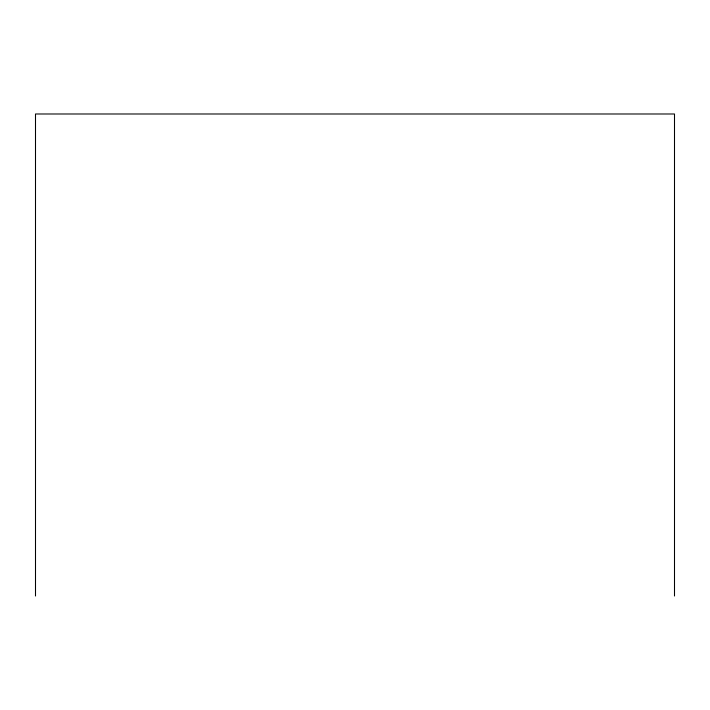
<?xml version="1.0" encoding="UTF-8"?>
<svg xmlns="http://www.w3.org/2000/svg" width="710" height="710" viewBox="0 0 710 710"><rect width="100%" height="100%" fill="white"/><g stroke="black" fill="none" stroke-linecap="round" stroke-linejoin="round"><path stroke-width="1.06" d="M674.5 596.009L674.5 113.99L35.5 113.99L35.5 596.009"/></g></svg>
